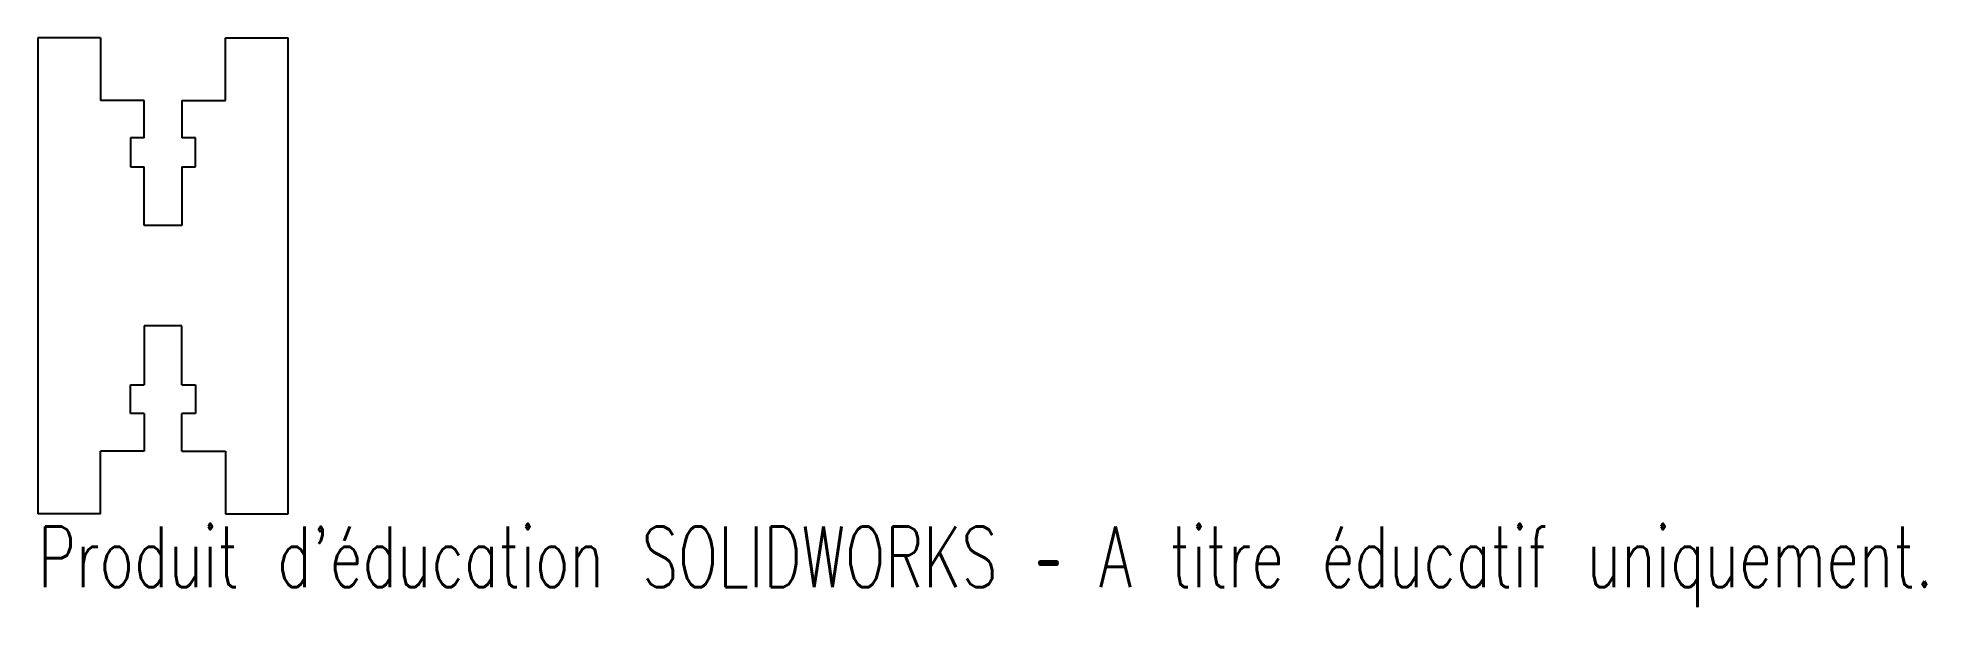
# Model space of a CAD drawing. Header units: millimetres. Extents: x -10 to 141, y -26 to 19.
import ezdxf

# ---------------------------------------------------------------- set-up
doc = ezdxf.new("R2010")
doc.units = ezdxf.units.MM
doc.styles.add('SLDTEXTSTYLE0', font='TXT', dxfattribs={"width": 0.7, "bigfont": 'bigfont'})

msp = doc.modelspace()

# ---------------------------------------------------------------- linework, layer by layer
at = {"color": 7, "linetype": 'Continuous', "lineweight": 25}
for p, q in [((-5, 19), (-10, 19)), ((-10, 19), (-10, -19)), ((-5, 19), (-5, 14)), ((5, 19), (10, 19)), ((5, 14), (5, 19)), ((10, -19), (10, 19)), ((-1.5, 14), (-5, 14)), ((-1.5, 11), (-1.5, 14)), ((1.5, 14), (5, 14)), ((1.5, 14), (1.5, 11)), ((-1.5, 11), (-2.6, 11)), ((-2.6, 11), (-2.6, 8.7)), ((2.6, 11), (1.5, 11)), ((2.6, 8.7), (2.6, 11)), ((-2.6, 8.7), (-1.5, 8.7)), ((-1.5, 4), (-1.5, 8.7)), ((1.5, 8.7), (2.6, 8.7)), ((1.5, 8.7), (1.5, 4)), ((1.5, 4), (-1.5, 4)), ((-1.5, -4), (-1.5, -8.7)), ((1.5, -4), (-1.5, -4)), ((1.5, -8.7), (1.5, -4)), ((-2.6, -11), (-2.6, -8.7)), ((-2.6, -8.7), (-1.5, -8.7)), ((1.5, -8.7), (2.6, -8.7)), ((2.6, -8.7), (2.6, -11)), ((-1.5, -11), (-2.6, -11)), ((-1.5, -11), (-1.5, -14)), ((2.6, -11), (1.5, -11)), ((1.5, -14), (1.5, -11)), ((-5, -19), (-5, -14)), ((-1.5, -14), (-5, -14)), ((1.5, -14), (5, -14)), ((5, -14), (5, -19)), ((-5, -19), (-10, -19)), ((5, -19), (10, -19))]:
    msp.add_line(p, q, dxfattribs=at)

# ---------------------------------------------------------------- texts
at = {"color": 7, "linetype": 'Continuous', "insert": (-10, -20.02), "char_height": 4.8336, "attachment_point": 1, "style": 'SLDTEXTSTYLE0'}
msp.add_mtext("Produit d'éducation SOLIDWORKS – A titre éducatif uniquement.", dxfattribs=at)

doc.saveas('drawing.dxf')
